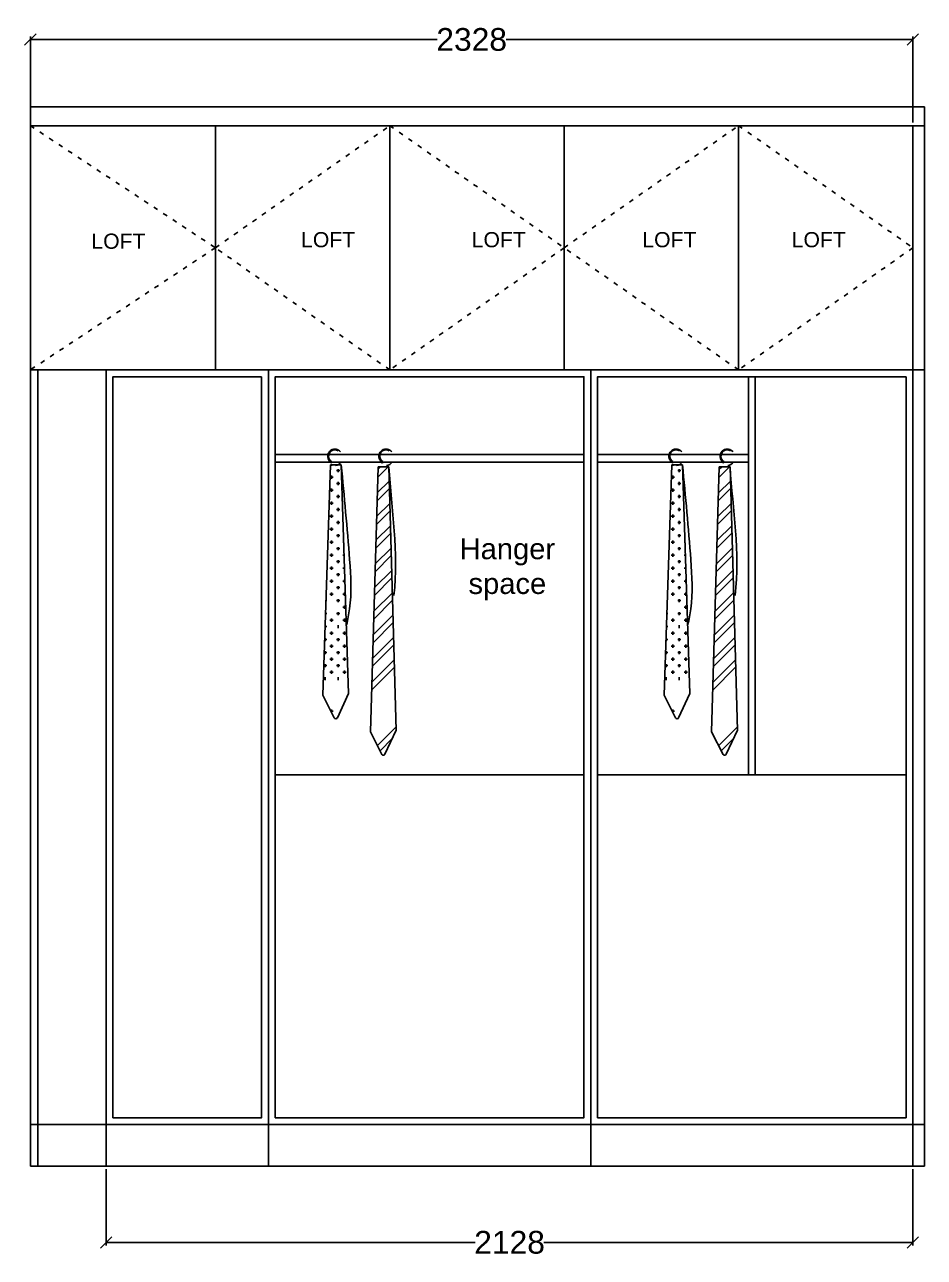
# Model space of a CAD drawing. Header units: millimetres. Extents: x 220712 to 1505573, y -354410 to 241923.
# Drawn here: x 334496 to 336869, y 90289 to 93540 of the extents above; entities that cross this region are included whole.
import ezdxf

# ---------------------------------------------------------------- set-up
doc = ezdxf.new("R2010")
doc.units = ezdxf.units.MM
doc.header["$MEASUREMENT"] = 0
doc.linetypes.add('ACAD_ISO03W100', pattern=[30, 12, -18])
doc.layers.add('Walls', color=253, linetype='Continuous')
doc.layers.add('Words', color=7, linetype='Continuous')
doc.styles.get("Standard").update_dxf_attribs({"font": 'arial.ttf'})
doc.dimstyles.get("Standard").update_dxf_attribs({"dimtxt": 60, "dimasz": 30, "dimexe": 7.75, "dimexo": 8.13, "dimgap": 0.63, "dimtad": 0, "dimtih": 1, "dimtoh": 1, "dimdec": 0, "dimzin": 0, "dimtxsty": 'Standard', "dimblk": 'OBLIQUE', "dimcen": 2.25, "dimclrd": 1, "dimclre": 1, "dimclrt": 1, "dimadec": 0, "dimazin": 0, "dimtfac": 1, "dimtdec": 0, "dimtofl": 0, "dimtmove": 0, "dimatfit": 3, "dimfxl": 1, "dimtolj": 1, "dimtzin": 0, "dimlwd": 30, "dimarcsym": 0})

# ---------------------------------------------------------------- blocks, each defined once
blk = doc.blocks.new('_Oblique')
at = {"color": 0, "linetype": 'ByBlock', "lineweight": -2}
blk.add_line((-0.5, -0.5), (0.5, 0.5), dxfattribs=at)
blk = doc.blocks.new('*D2749')
at = {"layer": 'Defpoints', "color": 0, "lineweight": -2, "transparency": 16777216}
for p in [(334711, 90529.6), (336839, 90529.6), (336839, 90328.6)]:
    blk.add_point(p, dxfattribs=at)
at = {"layer": 'Walls', "color": 1, "lineweight": -2, "transparency": 16777216}
for p, q in [((334711, 90521.5), (334711, 90320.9)), ((336839, 90521.5), (336839, 90320.9))]:
    blk.add_line(p, q, dxfattribs=at)
at = {"layer": 'Walls', "color": 1, "lineweight": 30, "transparency": 16777216}
for p, q in [((334711, 90328.6), (335684.2, 90328.6)), ((336839, 90328.6), (335865.8, 90328.6))]:
    blk.add_line(p, q, dxfattribs=at)
at = {"layer": 'Walls', "color": 1, "lineweight": 30, "transparency": 16777216, "xscale": 30, "yscale": 30, "zscale": 30, "rotation": 180}
blk.add_blockref('_Oblique', (334711, 90328.6), dxfattribs=at)
at = {"layer": 'Walls', "color": 1, "lineweight": 30, "transparency": 16777216, "xscale": 30, "yscale": 30, "zscale": 30}
blk.add_blockref('_Oblique', (336839, 90328.6), dxfattribs=at)
at = {"layer": 'Walls', "color": 1, "lineweight": -2, "transparency": 16777216, "insert": (335775, 90328.6), "char_height": 60, "attachment_point": 5}
blk.add_mtext('\\A1;2128', dxfattribs=at)
blk = doc.blocks.new('*D2750')
at = {"layer": 'Defpoints', "color": 0, "lineweight": -2, "transparency": 16777216}
for p in [(334511, 93500.6), (334511, 93273.6), (336839, 93273.6)]:
    blk.add_point(p, dxfattribs=at)
at = {"layer": 'Walls', "color": 1, "lineweight": -2, "transparency": 16777216}
for p, q in [((334511, 93281.8), (334511, 93508.4)), ((336839, 93281.8), (336839, 93508.4))]:
    blk.add_line(p, q, dxfattribs=at)
at = {"layer": 'Walls', "color": 1, "lineweight": 30, "transparency": 16777216}
for p, q in [((334511, 93500.6), (335584.2, 93500.6)), ((336839, 93500.6), (335765.8, 93500.6))]:
    blk.add_line(p, q, dxfattribs=at)
at = {"layer": 'Walls', "color": 1, "lineweight": 30, "transparency": 16777216, "xscale": 30, "yscale": 30, "zscale": 30, "rotation": 180}
blk.add_blockref('_Oblique', (334511, 93500.6), dxfattribs=at)
at = {"layer": 'Walls', "color": 1, "lineweight": 30, "transparency": 16777216, "xscale": 30, "yscale": 30, "zscale": 30}
blk.add_blockref('_Oblique', (336839, 93500.6), dxfattribs=at)
at = {"layer": 'Walls', "color": 1, "lineweight": -2, "transparency": 16777216, "insert": (335675, 93500.6), "char_height": 60, "attachment_point": 5}
blk.add_mtext('\\A1;2328', dxfattribs=at)

msp = doc.modelspace()

# ---------------------------------------------------------------- linework, layer by layer
at = {"color": 18, "true_color": 0x000000}
for p, q in [((335302.8, 92378.9), (335282.7, 91771.5)), ((335331.1, 92378.9), (335302.8, 92378.9)), ((335305.5, 92376.8), (335305.5, 92378.9)), ((335318.4, 92364), (335327, 92364)), ((335322.7, 92359.7), (335322.7, 92368.2)), ((335350.6, 91775.9), (335331.1, 92378.9)), ((335428.2, 92374.1), (335408, 91675.4)), ((335427.4, 92346.8), (335454.7, 92374.1)), ((335428, 92367.6), (335434.5, 92374.1)), ((335456.5, 92374.1), (335428.2, 92374.1)), ((335476, 91679.8), (335456.5, 92374.1)), ((336202.8, 92378.9), (336182.7, 91771.5)), ((336231.1, 92378.9), (336202.8, 92378.9)), ((336205.5, 92376.8), (336205.5, 92378.9)), ((336218.4, 92364), (336227, 92364)), ((336222.7, 92359.7), (336222.7, 92368.2)), ((336250.6, 91775.9), (336231.1, 92378.9)), ((336328.2, 92374.1), (336308, 91675.4)), ((336327.4, 92346.8), (336354.7, 92374.1)), ((336328, 92367.6), (336334.5, 92374.1)), ((336356.5, 92374.1), (336328.2, 92374.1)), ((336376, 91679.8), (336356.5, 92374.1)), ((335301.8, 92346.8), (335309.8, 92346.8)), ((335305.5, 92342.5), (335305.5, 92351.1)), ((335318.4, 92329.7), (335327, 92329.7)), ((335322.7, 92325.4), (335322.7, 92334)), ((335426.2, 92305.2), (335457.5, 92336.5)), ((336201.8, 92346.8), (336209.8, 92346.8)), ((336205.5, 92342.5), (336205.5, 92351.1)), ((336218.4, 92329.7), (336227, 92329.7)), ((336222.7, 92325.4), (336222.7, 92334)), ((336326.2, 92305.2), (336357.5, 92336.5)), ((335301.2, 92312.5), (335309.8, 92312.5)), ((335305.5, 92308.2), (335305.5, 92316.8)), ((335318.4, 92295.4), (335327, 92295.4)), ((335322.7, 92291.1), (335322.7, 92299.7)), ((335425.6, 92284.4), (335458.1, 92316.9)), ((336201.2, 92312.5), (336209.8, 92312.5)), ((336205.5, 92308.2), (336205.5, 92316.8)), ((336218.4, 92295.4), (336227, 92295.4)), ((336222.7, 92291.1), (336222.7, 92299.7)), ((336325.6, 92284.4), (336358.1, 92316.9)), ((335301.2, 92278.2), (335309.8, 92278.2)), ((335305.5, 92273.9), (335305.5, 92282.5)), ((335318.4, 92261.1), (335327, 92261.1)), ((335322.7, 92256.8), (335322.7, 92265.4)), ((335423.8, 92222), (335459.7, 92257.9)), ((335424.4, 92242.8), (335459.2, 92277.6)), ((336201.2, 92278.2), (336209.8, 92278.2)), ((336205.5, 92273.9), (336205.5, 92282.5)), ((336218.4, 92261.1), (336227, 92261.1)), ((336222.7, 92256.8), (336222.7, 92265.4)), ((336323.8, 92222), (336359.7, 92257.9)), ((336324.4, 92242.8), (336359.2, 92277.6)), ((335301.2, 92243.9), (335309.8, 92243.9)), ((335305.5, 92239.7), (335305.5, 92248.2)), ((335318.4, 92226.8), (335327, 92226.8)), ((335322.7, 92222.5), (335322.7, 92231.1)), ((336201.2, 92243.9), (336209.8, 92243.9)), ((336205.5, 92239.7), (336205.5, 92248.2)), ((336218.4, 92226.8), (336227, 92226.8)), ((336222.7, 92222.5), (336222.7, 92231.1)), ((335301.2, 92209.7), (335309.8, 92209.7)), ((335305.5, 92205.4), (335305.5, 92213.9)), ((335318.4, 92192.5), (335327, 92192.5)), ((335322.7, 92188.2), (335322.7, 92196.8)), ((335335.5, 92209.7), (335336.6, 92209.7)), ((335422, 92159.5), (335461.4, 92199)), ((335422.6, 92180.3), (335460.9, 92218.6)), ((336201.2, 92209.7), (336209.8, 92209.7)), ((336205.5, 92205.4), (336205.5, 92213.9)), ((336218.4, 92192.5), (336227, 92192.5)), ((336222.7, 92188.2), (336222.7, 92196.8)), ((336235.5, 92209.7), (336236.6, 92209.7)), ((336322, 92159.5), (336361.4, 92199)), ((336322.6, 92180.3), (336360.9, 92218.6)), ((335301.2, 92175.4), (335309.8, 92175.4)), ((335305.5, 92171.1), (335305.5, 92179.7)), ((335322.7, 92153.9), (335322.7, 92162.5)), ((335335.5, 92175.4), (335337.7, 92175.4)), ((335420.8, 92117.9), (335462.5, 92159.7)), ((336201.2, 92175.4), (336209.8, 92175.4)), ((336205.5, 92171.1), (336205.5, 92179.7)), ((336222.7, 92153.9), (336222.7, 92162.5)), ((336235.5, 92175.4), (336237.7, 92175.4)), ((336320.8, 92117.9), (336362.5, 92159.7)), ((335301.2, 92141.1), (335309.8, 92141.1)), ((335305.5, 92136.8), (335305.5, 92145.4)), ((335318.4, 92158.2), (335327, 92158.2)), ((335322.7, 92119.6), (335322.7, 92128.2)), ((335335.5, 92141.1), (335338.8, 92141.1)), ((335420.2, 92097.1), (335463.1, 92140)), ((336201.2, 92141.1), (336209.8, 92141.1)), ((336205.5, 92136.8), (336205.5, 92145.4)), ((336218.4, 92158.2), (336227, 92158.2)), ((336222.7, 92119.6), (336222.7, 92128.2)), ((336235.5, 92141.1), (336238.8, 92141.1)), ((336320.2, 92097.1), (336363.1, 92140)), ((335301.2, 92106.8), (335309.8, 92106.8)), ((335305.5, 92102.5), (335305.5, 92111.1)), ((335318.4, 92123.9), (335327, 92123.9)), ((335322.7, 92085.4), (335322.7, 92093.9)), ((335335.5, 92106.8), (335339.9, 92106.8)), ((335339.8, 92102.5), (335339.8, 92110.4)), ((335419, 92055.5), (335464.2, 92100.7)), ((336201.2, 92106.8), (336209.8, 92106.8)), ((336205.5, 92102.5), (336205.5, 92111.1)), ((336218.4, 92123.9), (336227, 92123.9)), ((336222.7, 92085.4), (336222.7, 92093.9)), ((336235.5, 92106.8), (336239.9, 92106.8)), ((336239.8, 92102.5), (336239.8, 92110.4)), ((336319, 92055.5), (336364.2, 92100.7)), ((335301.2, 92072.5), (335309.8, 92072.5)), ((335305.5, 92068.2), (335305.5, 92076.8)), ((335318.4, 92089.6), (335327, 92089.6)), ((335335.5, 92072.5), (335341, 92072.5)), ((335339.8, 92068.2), (335339.8, 92076.8)), ((335418.4, 92034.7), (335464.7, 92081)), ((336201.2, 92072.5), (336209.8, 92072.5)), ((336205.5, 92068.2), (336205.5, 92076.8)), ((336218.4, 92089.6), (336227, 92089.6)), ((336235.5, 92072.5), (336241, 92072.5)), ((336239.8, 92068.2), (336239.8, 92076.8)), ((336318.4, 92034.7), (336364.7, 92081)), ((335292.1, 92055.3), (335292.7, 92055.3)), ((335301.2, 92038.2), (335309.8, 92038.2)), ((335305.5, 92033.9), (335305.5, 92042.5)), ((335318.4, 92055.3), (335327, 92055.3)), ((335322.7, 92051.1), (335322.7, 92059.6)), ((335335.5, 92038.2), (335342.2, 92038.2)), ((335339.8, 92033.9), (335339.8, 92042.5)), ((335417.2, 91993.1), (335465.8, 92041.7)), ((336192.1, 92055.3), (336192.7, 92055.3)), ((336201.2, 92038.2), (336209.8, 92038.2)), ((336205.5, 92033.9), (336205.5, 92042.5)), ((336218.4, 92055.3), (336227, 92055.3)), ((336222.7, 92051.1), (336222.7, 92059.6)), ((336235.5, 92038.2), (336242.2, 92038.2)), ((336239.8, 92033.9), (336239.8, 92042.5)), ((336317.2, 91993.1), (336365.8, 92041.7)), ((335290.9, 92021.1), (335292.7, 92021.1)), ((335318.4, 92021.1), (335327, 92021.1)), ((335322.7, 92016.8), (335322.7, 92025.3)), ((335335.5, 92003.9), (335343.3, 92003.9)), ((335339.8, 91999.6), (335339.8, 92008.2)), ((335416.6, 91972.3), (335466.4, 92022.1)), ((336190.9, 92021.1), (336192.7, 92021.1)), ((336218.4, 92021.1), (336227, 92021.1)), ((336222.7, 92016.8), (336222.7, 92025.3)), ((336235.5, 92003.9), (336243.3, 92003.9)), ((336239.8, 91999.6), (336239.8, 92008.2)), ((336316.6, 91972.3), (336366.4, 92022.1)), ((335289.8, 91986.8), (335292.7, 91986.8)), ((335301.2, 91969.6), (335309.8, 91969.6)), ((335305.5, 91965.3), (335305.5, 91973.9)), ((335318.4, 91986.8), (335327, 91986.8)), ((335322.7, 91982.5), (335322.7, 91991.1)), ((335335.5, 91969.6), (335344.1, 91969.6)), ((335339.8, 91965.3), (335339.8, 91973.9)), ((335415.4, 91930.7), (335467.5, 91982.8)), ((336189.8, 91986.8), (336192.7, 91986.8)), ((336201.2, 91969.6), (336209.8, 91969.6)), ((336205.5, 91965.3), (336205.5, 91973.9)), ((336218.4, 91986.8), (336227, 91986.8)), ((336222.7, 91982.5), (336222.7, 91991.1)), ((336235.5, 91969.6), (336244.1, 91969.6)), ((336239.8, 91965.3), (336239.8, 91973.9)), ((336315.4, 91930.7), (336367.5, 91982.8)), ((335288.7, 91952.5), (335292.7, 91952.5)), ((335301.2, 91935.3), (335309.8, 91935.3)), ((335305.5, 91931), (335305.5, 91939.6)), ((335322.7, 91948.2), (335322.7, 91956.8)), ((335335.5, 91935.3), (335344.1, 91935.3)), ((335339.8, 91931), (335339.8, 91939.6)), ((335414.8, 91909.9), (335468, 91963.1)), ((336188.7, 91952.5), (336192.7, 91952.5)), ((336201.2, 91935.3), (336209.8, 91935.3)), ((336205.5, 91931), (336205.5, 91939.6)), ((336222.7, 91948.2), (336222.7, 91956.8)), ((336235.5, 91935.3), (336244.1, 91935.3)), ((336239.8, 91931), (336239.8, 91939.6)), ((336314.8, 91909.9), (336368, 91963.1)), ((335287.5, 91918.2), (335292.7, 91918.2)), ((335288.4, 91913.9), (335288.4, 91922.5)), ((335301.2, 91901), (335309.8, 91901)), ((335305.5, 91896.8), (335305.5, 91905.3)), ((335318.4, 91918.2), (335327, 91918.2)), ((335322.7, 91913.9), (335322.7, 91922.5)), ((335335.5, 91901), (335344.1, 91901)), ((335339.8, 91896.8), (335339.8, 91905.3)), ((335413, 91847.4), (335469.7, 91904.2)), ((335413.6, 91868.2), (335469.1, 91923.8)), ((336187.5, 91918.2), (336192.7, 91918.2)), ((336188.4, 91913.9), (336188.4, 91922.5)), ((336201.2, 91901), (336209.8, 91901)), ((336205.5, 91896.8), (336205.5, 91905.3)), ((336218.4, 91918.2), (336227, 91918.2)), ((336222.7, 91913.9), (336222.7, 91922.5)), ((336235.5, 91901), (336244.1, 91901)), ((336239.8, 91896.8), (336239.8, 91905.3)), ((336313, 91847.4), (336369.7, 91904.2)), ((336313.6, 91868.2), (336369.1, 91923.8)), ((335286.4, 91883.9), (335292.7, 91883.9)), ((335288.4, 91879.6), (335288.4, 91888.2)), ((335301.2, 91866.8), (335309.8, 91866.8)), ((335305.5, 91862.5), (335305.5, 91871)), ((335318.4, 91883.9), (335327, 91883.9)), ((335322.7, 91879.6), (335322.7, 91888.2)), ((335335.5, 91866.8), (335344.1, 91866.8)), ((335339.8, 91862.5), (335339.8, 91871)), ((336186.4, 91883.9), (336192.7, 91883.9)), ((336188.4, 91879.6), (336188.4, 91888.2)), ((336201.2, 91866.8), (336209.8, 91866.8)), ((336205.5, 91862.5), (336205.5, 91871)), ((336218.4, 91883.9), (336227, 91883.9)), ((336222.7, 91879.6), (336222.7, 91888.2)), ((336235.5, 91866.8), (336244.1, 91866.8)), ((336239.8, 91862.5), (336239.8, 91871)), ((335285.2, 91849.6), (335292.7, 91849.6)), ((335288.4, 91845.3), (335288.4, 91853.9)), ((335305.5, 91828.2), (335305.5, 91836.8)), ((335318.4, 91849.6), (335327, 91849.6)), ((335322.7, 91845.3), (335322.7, 91853.9)), ((335339.8, 91828.2), (335339.8, 91836.8)), ((335411.2, 91785), (335471.3, 91845.2)), ((335411.8, 91805.8), (335470.8, 91864.9)), ((336185.2, 91849.6), (336192.7, 91849.6)), ((336188.4, 91845.3), (336188.4, 91853.9)), ((336205.5, 91828.2), (336205.5, 91836.8)), ((336218.4, 91849.6), (336227, 91849.6)), ((336222.7, 91845.3), (336222.7, 91853.9)), ((336239.8, 91828.2), (336239.8, 91836.8)), ((336311.2, 91785), (336371.3, 91845.2)), ((336311.8, 91805.8), (336370.8, 91864.9)), ((335288.4, 91811), (335288.4, 91819.6)), ((335301.2, 91832.5), (335309.8, 91832.5)), ((335322.7, 91811), (335322.7, 91819.6)), ((335335.5, 91832.5), (335344.1, 91832.5)), ((336188.4, 91811), (336188.4, 91819.6)), ((336201.2, 91832.5), (336209.8, 91832.5)), ((336222.7, 91811), (336222.7, 91819.6)), ((336235.5, 91832.5), (336244.1, 91832.5)), ((335312.8, 91712.1), (335282.7, 91771.5)), ((335320.9, 91712.2), (335350.6, 91775.9)), ((336212.8, 91712.1), (336182.7, 91771.5)), ((336220.9, 91712.2), (336250.6, 91775.9)), ((335303.9, 91729.6), (335309.8, 91729.6)), ((335305.5, 91726.4), (335305.5, 91733.9)), ((335318.4, 91712.4), (335321, 91712.4)), ((335322.7, 91716), (335322.7, 91716.7)), ((336203.9, 91729.6), (336209.8, 91729.6)), ((336205.5, 91726.4), (336205.5, 91733.9)), ((336218.4, 91712.4), (336221, 91712.4)), ((336222.7, 91716), (336222.7, 91716.7)), ((335438.2, 91615.5), (335408, 91675.4)), ((335426.6, 91638.8), (335475.8, 91688)), ((335446.2, 91616.1), (335476, 91679.8)), ((336338.2, 91615.5), (336308, 91675.4)), ((336326.6, 91638.8), (336375.8, 91688)), ((336346.2, 91616.1), (336376, 91679.8)), ((335433.4, 91625.4), (335465.7, 91657.7)), ((336333.4, 91625.4), (336365.7, 91657.7))]:
    msp.add_line(p, q, dxfattribs=at)
for centre in [(335304, 92386.8), (335438.9, 92386.8), (336204, 92386.8), (336338.9, 92386.8)]:
    msp.add_circle(centre, 1.99, dxfattribs=at)
for centre, radius, start, end in [((335314.2, 92401.9), 18.9, 58.8889, 230.4094), ((335314.2, 92401.9), 16.8, 58.8889, 230.4094), ((335449.1, 92401.9), 18.9, 58.8889, 230.4094), ((335449.1, 92401.9), 16.8, 58.8889, 230.4094), ((336214.2, 92401.9), 18.9, 58.8889, 230.4094), ((336214.2, 92401.9), 16.8, 58.8889, 230.4094), ((336349.1, 92401.9), 18.9, 58.8889, 230.4094), ((336349.1, 92401.9), 16.8, 58.8889, 230.4094), ((335312.5, 92399.2), 22, 278.1438, 325.0188), ((335312.5, 92399.2), 22, 40.831, 58.8889), ((335447.5, 92399.2), 22, 278.1438, 325.0188), ((335447.5, 92399.2), 22, 40.831, 58.8889), ((336212.5, 92399.2), 22, 278.1438, 325.0188), ((336212.5, 92399.2), 22, 40.831, 58.8889), ((336347.5, 92399.2), 22, 278.1438, 325.0188), ((336347.5, 92399.2), 22, 40.831, 58.8889), ((335316.8, 91714.1), 4.5, 206.9159, 334.9388), ((336216.8, 91714.1), 4.5, 206.9159, 334.9388), ((335442.1, 91617.8), 4.54, 207.2494, 343.2419), ((336342.1, 91617.8), 4.54, 207.2494, 343.2419)]:
    msp.add_arc(centre, radius, start, end, dxfattribs=at)
for points in [[(335331.1, 92378.9), (335353, 92129.2), (335353, 91999.3), (335345.3, 91957.3)], [(336231.1, 92378.9), (336253, 92129.2), (336253, 91999.3), (336245.3, 91957.3)]]:
    msp.add_spline(points, degree=3, dxfattribs=at)
for points in [[(335456.5, 92374.1), (335463.6, 92261.4), (335483.4, 92148.6), (335470, 92034.8)], [(336356.5, 92374.1), (336363.6, 92261.4), (336383.4, 92148.6), (336370, 92034.8)]]:
    msp.add_open_spline(points, degree=3, dxfattribs=at)
at = {"layer": 'Walls', "color": 177, "lineweight": -2, "true_color": 0x293189}
for p, q in [((336869, 93323.6), (334511, 93323.6)), ((334511, 93323.6), (334511, 92629.6)), ((336869, 92629.6), (336869, 93323.6)), ((336869, 93273.6), (334511, 93273.6)), ((334999, 92629.6), (334999, 93273.6)), ((335459, 92629.6), (335459, 93273.6)), ((335919, 92629.6), (335919, 93273.6)), ((336379, 92629.6), (336379, 93273.6)), ((336839, 92629.6), (336839, 93273.6)), ((336869, 92629.6), (334511, 92629.6)), ((334511, 92629.6), (334511, 90529.6)), ((334531, 92629.6), (334531, 90529.6)), ((334711, 92629.6), (334711, 90529.6)), ((335139, 90529.6), (335139, 92629.6)), ((335989, 90529.6), (335989, 92629.6)), ((336839, 90529.6), (336839, 92629.6)), ((336869, 90529.6), (336869, 92629.6)), ((335157, 92611.6), (335971, 92611.6)), ((336007, 92611.6), (336821, 92611.6)), ((336405, 92611.6), (336405, 91561.6)), ((336821, 92611.6), (336414, 92611.6)), ((336423, 92611.6), (336423, 91561.6)), ((335157, 91561.6), (335971, 91561.6)), ((336007, 91561.6), (336821, 91561.6)), ((334511, 90639.6), (336869, 90639.6)), ((334511, 90529.6), (336869, 90529.6))]:
    msp.add_line(p, q, dxfattribs=at)
at = {"layer": 'Walls', "color": 9, "linetype": 'ACAD_ISO03W100', "lineweight": -2, "true_color": 0xc7c8ca}
for p, q in [((334511, 93273.6), (334999, 92951.6)), ((334999, 92951.6), (335459, 93273.6)), ((335459, 93273.6), (335919, 92951.6)), ((335919, 92951.6), (336379, 93273.6)), ((336379, 93273.6), (336839, 92951.6)), ((334999, 92951.6), (334511, 92629.6)), ((335459, 92629.6), (334999, 92951.6)), ((335919, 92951.6), (335459, 92629.6)), ((336379, 92629.6), (335919, 92951.6)), ((336839, 92951.6), (336379, 92629.6))]:
    msp.add_line(p, q, dxfattribs=at)
at = {"layer": 'Walls', "color": 18, "true_color": 0x000000}
for p, q in [((335157, 92406.5), (335971, 92406.5)), ((335971, 92386.5), (335157, 92386.5)), ((336007, 92406.5), (336405, 92406.5)), ((336405, 92386.5), (336007, 92386.5))]:
    msp.add_line(p, q, dxfattribs=at)
at = {"layer": 'Walls', "color": 177, "lineweight": -2, "true_color": 0x293189}
for points in [[(335139, 92629.6), (334711, 92629.6), (334711, 90639.6), (335139, 90639.6)], [(335139, 90639.6), (335989, 90639.6), (335989, 92629.6), (335139, 92629.6)], [(336839, 92629.6), (335989, 92629.6), (335989, 90639.6), (336839, 90639.6)], [(335121, 92611.6), (334729, 92611.6), (334729, 90657.6), (335121, 90657.6)], [(335157, 90657.6), (335971, 90657.6), (335971, 92611.6), (335157, 92611.6)], [(336821, 92611.6), (336007, 92611.6), (336007, 90657.6), (336821, 90657.6)]]:
    msp.add_lwpolyline(points, close=True, dxfattribs=at)

# ---------------------------------------------------------------- texts
at = {"color": 159, "true_color": 0x22346e, "char_height": 40, "attachment_point": 1}
for insert in [(334672, 92989), (335225.1, 92993), (335675.1, 92993), (336125.1, 92993), (336519.1, 92993)]:
    msp.add_mtext_dynamic_manual_height_columns('LOFT', width=246.425, gutter_width=1213, heights=[0], dxfattribs=dict(at, insert=insert))
at = {"layer": 'Words', "color": 0, "insert": (335607, 92185.3), "char_height": 55, "attachment_point": 1}
msp.add_mtext_dynamic_manual_height_columns('\\pxqc;Hanger space  ', width=324.313, gutter_width=866.4, heights=[440.1], dxfattribs=at)

# ---------------------------------------------------------------- dimensions: what is measured, and where the dimension line sits
at = {"layer": 'Walls', "color": 177, "lineweight": -2, "true_color": 0x293189}
for base, p1, p2, picture, middle in [((334511, 93500.6), (336839, 93273.6), (334511, 93273.6), '*D2750', (335675, 93500.6)), ((336839, 90328.6), (334711, 90529.6), (336839, 90529.6), '*D2749', (335775, 90328.6))]:
    dim = msp.add_linear_dim(base=base, p1=p1, p2=p2, dimstyle='Standard', dxfattribs=at)
    dim.commit()
    dim.dimension.update_dxf_attribs({"geometry": picture, "text_midpoint": middle})

doc.saveas('drawing.dxf')
